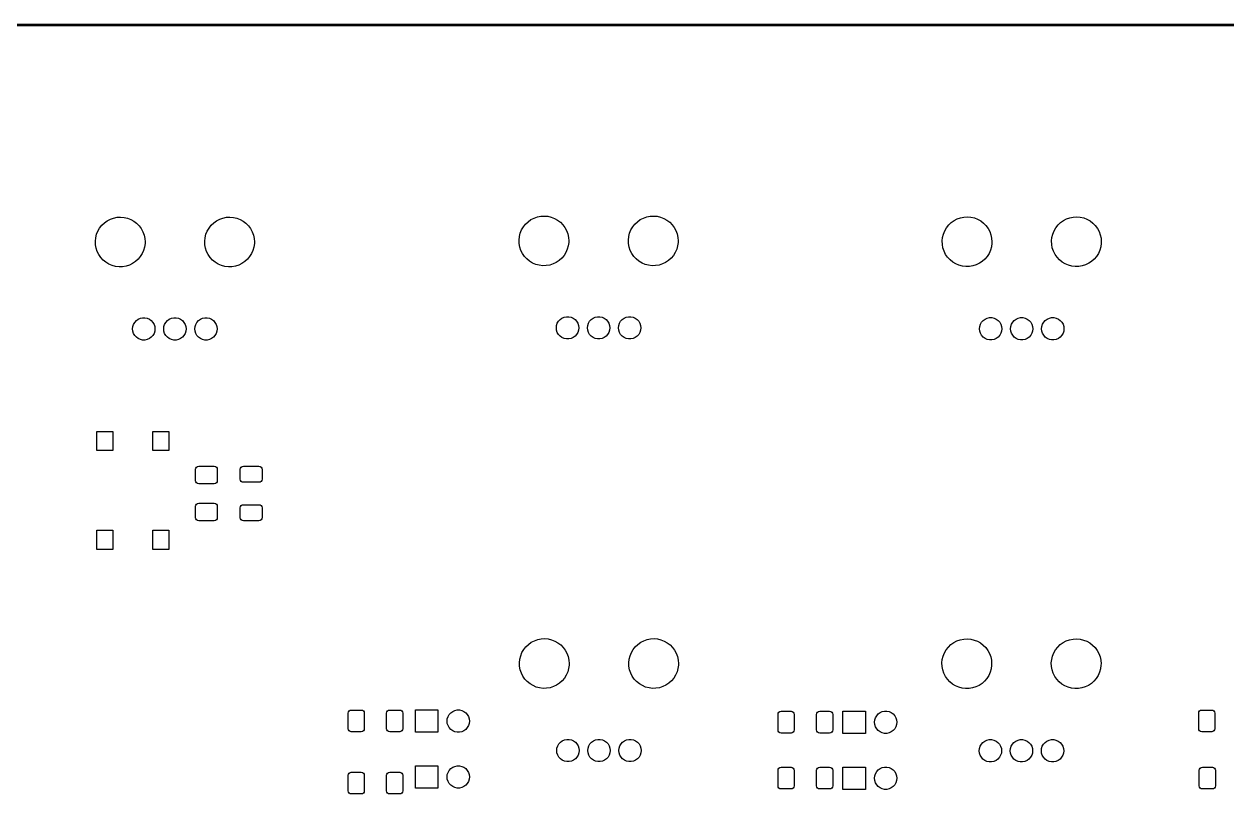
# Model space of a CAD drawing. Extents: x 119 to 479, y -311 to -51.
# Drawn here: x 202.7 to 299.5, y -112.9 to -50.9 of the extents above; entities that cross this region are included whole.
import ezdxf

# ---------------------------------------------------------------- set-up
doc = ezdxf.new("R2010")
doc.units = 0
doc.layers.add('BLACK', color=7, linetype='CONTINUOUS')

msp = doc.modelspace()

# ---------------------------------------------------------------- linework, layer by layer
at = {"layer": 'BLACK', "linetype": 'CONTINUOUS'}
for p, q in [((119, -50.925), (479, -50.925)), ((478.925, -51.075), (119.075, -51.075)), ((209.185, -66.919), (209.415, -66.7547)), ((209.415, -66.7547), (209.666, -66.6245)), ((209.666, -66.6245), (209.932, -66.5309)), ((209.932, -66.5309), (210.209, -66.4758)), ((210.209, -66.4758), (210.491, -66.4602)), ((210.491, -66.4602), (210.773, -66.4846)), ((210.773, -66.4846), (211.048, -66.5484)), ((211.048, -66.5484), (211.312, -66.6503)), ((211.312, -66.6503), (211.558, -66.7884)), ((211.558, -66.7884), (211.783, -66.9598)), ((217.985, -66.919), (218.215, -66.7547)), ((218.215, -66.7547), (218.466, -66.6245)), ((218.466, -66.6245), (218.732, -66.5309)), ((218.732, -66.5309), (219.009, -66.4758)), ((219.009, -66.4758), (219.291, -66.4602)), ((219.291, -66.4602), (219.573, -66.4846)), ((219.573, -66.4846), (219.848, -66.5484)), ((219.848, -66.5484), (220.112, -66.6503)), ((220.112, -66.6503), (220.358, -66.7884)), ((220.358, -66.7884), (220.583, -66.9598)), ((243.285, -66.829), (243.515, -66.6647)), ((243.515, -66.6647), (243.766, -66.5345)), ((243.766, -66.5345), (244.032, -66.4409)), ((244.032, -66.4409), (244.309, -66.3858)), ((244.309, -66.3858), (244.591, -66.3702)), ((244.591, -66.3702), (244.873, -66.3946)), ((244.873, -66.3946), (245.148, -66.4584)), ((245.148, -66.4584), (245.412, -66.5603)), ((245.412, -66.5603), (245.658, -66.6984)), ((245.658, -66.6984), (245.883, -66.8698)), ((252.085, -66.829), (252.315, -66.6647)), ((252.315, -66.6647), (252.566, -66.5345)), ((252.566, -66.5345), (252.832, -66.4409)), ((252.832, -66.4409), (253.109, -66.3858)), ((253.109, -66.3858), (253.391, -66.3702)), ((253.391, -66.3702), (253.673, -66.3946)), ((253.673, -66.3946), (253.948, -66.4584)), ((253.948, -66.4584), (254.212, -66.5603)), ((254.212, -66.5603), (254.458, -66.6984)), ((254.458, -66.6984), (254.683, -66.8698)), ((277.335, -66.899), (277.565, -66.7347)), ((277.565, -66.7347), (277.816, -66.6045)), ((277.816, -66.6045), (278.082, -66.5109)), ((278.082, -66.5109), (278.359, -66.4558)), ((278.359, -66.4558), (278.641, -66.4402)), ((278.641, -66.4402), (278.923, -66.4646)), ((278.923, -66.4646), (279.198, -66.5284)), ((279.198, -66.5284), (279.462, -66.6303)), ((279.462, -66.6303), (279.708, -66.7684)), ((279.708, -66.7684), (279.933, -66.9398)), ((286.135, -66.899), (286.365, -66.7347)), ((286.365, -66.7347), (286.616, -66.6045)), ((286.616, -66.6045), (286.882, -66.5109)), ((286.882, -66.5109), (287.159, -66.4558)), ((287.159, -66.4558), (287.441, -66.4402)), ((287.441, -66.4402), (287.723, -66.4646)), ((287.723, -66.4646), (287.998, -66.5284)), ((287.998, -66.5284), (288.262, -66.6303)), ((288.262, -66.6303), (288.508, -66.7684)), ((288.508, -66.7684), (288.733, -66.9398)), ((208.558, -67.842), (208.664, -67.5801)), ((208.664, -67.5801), (208.806, -67.3358)), ((208.806, -67.3358), (208.981, -67.114)), ((208.981, -67.114), (209.185, -66.919)), ((211.783, -66.9598), (211.981, -67.1611)), ((211.981, -67.1611), (212.149, -67.3883)), ((212.149, -67.3883), (212.283, -67.637)), ((212.283, -67.637), (212.381, -67.902)), ((217.358, -67.842), (217.464, -67.5801)), ((217.464, -67.5801), (217.606, -67.3358)), ((217.606, -67.3358), (217.781, -67.114)), ((217.781, -67.114), (217.985, -66.919)), ((220.583, -66.9598), (220.781, -67.1611)), ((220.781, -67.1611), (220.949, -67.3883)), ((220.949, -67.3883), (221.083, -67.637)), ((221.083, -67.637), (221.181, -67.902)), ((242.59, -68.0261), (242.658, -67.752)), ((242.658, -67.752), (242.764, -67.4901)), ((242.764, -67.4901), (242.906, -67.2458)), ((242.906, -67.2458), (243.081, -67.024)), ((243.081, -67.024), (243.285, -66.829)), ((245.883, -66.8698), (246.081, -67.0711)), ((246.081, -67.0711), (246.249, -67.2983)), ((246.249, -67.2983), (246.383, -67.547)), ((246.383, -67.547), (246.481, -67.812)), ((251.39, -68.0261), (251.458, -67.752)), ((251.458, -67.752), (251.564, -67.4901)), ((251.564, -67.4901), (251.706, -67.2458)), ((251.706, -67.2458), (251.881, -67.024)), ((251.881, -67.024), (252.085, -66.829)), ((254.683, -66.8698), (254.881, -67.0711)), ((254.881, -67.0711), (255.049, -67.2983)), ((255.049, -67.2983), (255.183, -67.547)), ((255.183, -67.547), (255.281, -67.812)), ((276.708, -67.822), (276.814, -67.5601)), ((276.814, -67.5601), (276.956, -67.3158)), ((276.956, -67.3158), (277.131, -67.094)), ((277.131, -67.094), (277.335, -66.899)), ((279.933, -66.9398), (280.131, -67.1411)), ((280.131, -67.1411), (280.299, -67.3683)), ((280.299, -67.3683), (280.433, -67.617)), ((280.433, -67.617), (280.531, -67.882)), ((285.508, -67.822), (285.614, -67.5601)), ((285.614, -67.5601), (285.756, -67.3158)), ((285.756, -67.3158), (285.931, -67.094)), ((285.931, -67.094), (286.135, -66.899)), ((288.733, -66.9398), (288.931, -67.1411)), ((288.931, -67.1411), (289.099, -67.3683)), ((289.099, -67.3683), (289.233, -67.617)), ((289.233, -67.617), (289.331, -67.882)), ((208.461, -68.3972), (208.49, -68.1161)), ((208.472, -68.6795), (208.461, -68.3972)), ((208.523, -68.9574), (208.472, -68.6795)), ((208.49, -68.1161), (208.558, -67.842)), ((212.381, -67.902), (212.44, -68.1782)), ((212.456, -68.5856), (212.418, -68.8656)), ((212.44, -68.1782), (212.46, -68.46)), ((212.46, -68.46), (212.456, -68.5856)), ((217.261, -68.3972), (217.29, -68.1161)), ((217.272, -68.6795), (217.261, -68.3972)), ((217.323, -68.9574), (217.272, -68.6795)), ((217.29, -68.1161), (217.358, -67.842)), ((221.181, -67.902), (221.24, -68.1782)), ((221.256, -68.5856), (221.218, -68.8656)), ((221.24, -68.1782), (221.26, -68.46)), ((221.26, -68.46), (221.256, -68.5856)), ((242.561, -68.3072), (242.59, -68.0261)), ((242.572, -68.5895), (242.561, -68.3072)), ((242.623, -68.8674), (242.572, -68.5895)), ((246.481, -67.812), (246.54, -68.0882)), ((246.556, -68.4956), (246.518, -68.7756)), ((246.54, -68.0882), (246.56, -68.37)), ((246.56, -68.37), (246.556, -68.4956)), ((251.361, -68.3072), (251.39, -68.0261)), ((251.372, -68.5895), (251.361, -68.3072)), ((251.423, -68.8674), (251.372, -68.5895)), ((255.281, -67.812), (255.34, -68.0882)), ((255.356, -68.4956), (255.318, -68.7756)), ((255.34, -68.0882), (255.36, -68.37)), ((255.36, -68.37), (255.356, -68.4956)), ((276.611, -68.3772), (276.64, -68.0961)), ((276.622, -68.6595), (276.611, -68.3772)), ((276.673, -68.9374), (276.622, -68.6595)), ((276.64, -68.0961), (276.708, -67.822)), ((280.531, -67.882), (280.59, -68.1582)), ((280.606, -68.5656), (280.568, -68.8456)), ((280.59, -68.1582), (280.61, -68.44)), ((280.61, -68.44), (280.606, -68.5656)), ((285.411, -68.3772), (285.44, -68.0961)), ((285.422, -68.6595), (285.411, -68.3772)), ((285.473, -68.9374), (285.422, -68.6595)), ((285.44, -68.0961), (285.508, -67.822)), ((289.331, -67.882), (289.39, -68.1582)), ((289.406, -68.5656), (289.368, -68.8456)), ((289.39, -68.1582), (289.41, -68.44)), ((289.41, -68.44), (289.406, -68.5656)), ((208.612, -69.2254), (208.523, -68.9574)), ((208.739, -69.4781), (208.612, -69.2254)), ((208.899, -69.7105), (208.739, -69.4781)), ((212.078, -69.6356), (211.896, -69.8518)), ((212.228, -69.3959), (212.078, -69.6356)), ((212.342, -69.1375), (212.228, -69.3959)), ((212.418, -68.8656), (212.342, -69.1375)), ((217.412, -69.2254), (217.323, -68.9574)), ((217.539, -69.4781), (217.412, -69.2254)), ((217.699, -69.7105), (217.539, -69.4781)), ((220.878, -69.6356), (220.696, -69.8518)), ((221.028, -69.3959), (220.878, -69.6356)), ((221.142, -69.1375), (221.028, -69.3959)), ((221.218, -68.8656), (221.142, -69.1375)), ((242.712, -69.1354), (242.623, -68.8674)), ((242.839, -69.3881), (242.712, -69.1354)), ((242.999, -69.6205), (242.839, -69.3881)), ((243.191, -69.8279), (242.999, -69.6205)), ((246.178, -69.5456), (245.996, -69.7618)), ((246.328, -69.3059), (246.178, -69.5456)), ((246.442, -69.0475), (246.328, -69.3059)), ((246.518, -68.7756), (246.442, -69.0475)), ((251.512, -69.1354), (251.423, -68.8674)), ((251.639, -69.3881), (251.512, -69.1354)), ((251.799, -69.6205), (251.639, -69.3881)), ((251.991, -69.8279), (251.799, -69.6205)), ((254.978, -69.5456), (254.796, -69.7618)), ((255.128, -69.3059), (254.978, -69.5456)), ((255.242, -69.0475), (255.128, -69.3059)), ((255.318, -68.7756), (255.242, -69.0475)), ((276.762, -69.2054), (276.673, -68.9374)), ((276.889, -69.4581), (276.762, -69.2054)), ((277.049, -69.6905), (276.889, -69.4581)), ((277.241, -69.8979), (277.049, -69.6905)), ((280.228, -69.6156), (280.046, -69.8318)), ((280.378, -69.3759), (280.228, -69.6156)), ((280.492, -69.1175), (280.378, -69.3759)), ((280.568, -68.8456), (280.492, -69.1175)), ((285.562, -69.2054), (285.473, -68.9374)), ((285.689, -69.4581), (285.562, -69.2054)), ((285.849, -69.6905), (285.689, -69.4581)), ((286.041, -69.8979), (285.849, -69.6905)), ((289.028, -69.6156), (288.846, -69.8318)), ((289.178, -69.3759), (289.028, -69.6156)), ((289.292, -69.1175), (289.178, -69.3759)), ((289.368, -68.8456), (289.292, -69.1175)), ((209.091, -69.9179), (208.899, -69.7105)), ((209.31, -70.0963), (209.091, -69.9179)), ((209.552, -70.242), (209.31, -70.0963)), ((209.812, -70.3522), (209.552, -70.242)), ((210.085, -70.4246), (209.812, -70.3522)), ((210.366, -70.4578), (210.085, -70.4246)), ((210.648, -70.4511), (210.366, -70.4578)), ((210.927, -70.4047), (210.648, -70.4511)), ((211.196, -70.3196), (210.927, -70.4047)), ((211.451, -70.1973), (211.196, -70.3196)), ((211.686, -70.0403), (211.451, -70.1973)), ((211.896, -69.8518), (211.686, -70.0403)), ((217.891, -69.9179), (217.699, -69.7105)), ((218.11, -70.0963), (217.891, -69.9179)), ((218.352, -70.242), (218.11, -70.0963)), ((218.612, -70.3522), (218.352, -70.242)), ((218.885, -70.4246), (218.612, -70.3522)), ((219.166, -70.4578), (218.885, -70.4246)), ((219.448, -70.4511), (219.166, -70.4578)), ((219.727, -70.4047), (219.448, -70.4511)), ((219.996, -70.3196), (219.727, -70.4047)), ((220.251, -70.1973), (219.996, -70.3196)), ((220.486, -70.0403), (220.251, -70.1973)), ((220.696, -69.8518), (220.486, -70.0403)), ((243.41, -70.0063), (243.191, -69.8279)), ((243.652, -70.152), (243.41, -70.0063)), ((243.912, -70.2622), (243.652, -70.152)), ((244.185, -70.3346), (243.912, -70.2622)), ((244.466, -70.3678), (244.185, -70.3346)), ((244.748, -70.3611), (244.466, -70.3678)), ((245.027, -70.3147), (244.748, -70.3611)), ((245.296, -70.2296), (245.027, -70.3147)), ((245.551, -70.1073), (245.296, -70.2296)), ((245.786, -69.9503), (245.551, -70.1073)), ((245.996, -69.7618), (245.786, -69.9503)), ((252.21, -70.0063), (251.991, -69.8279)), ((252.452, -70.152), (252.21, -70.0063)), ((252.712, -70.2622), (252.452, -70.152)), ((252.985, -70.3346), (252.712, -70.2622)), ((253.266, -70.3678), (252.985, -70.3346)), ((253.548, -70.3611), (253.266, -70.3678)), ((253.827, -70.3147), (253.548, -70.3611)), ((254.096, -70.2296), (253.827, -70.3147)), ((254.351, -70.1073), (254.096, -70.2296)), ((254.586, -69.9503), (254.351, -70.1073)), ((254.796, -69.7618), (254.586, -69.9503)), ((277.46, -70.0763), (277.241, -69.8979)), ((277.702, -70.222), (277.46, -70.0763)), ((277.962, -70.3322), (277.702, -70.222)), ((278.235, -70.4046), (277.962, -70.3322)), ((278.516, -70.4378), (278.235, -70.4046)), ((278.798, -70.4311), (278.516, -70.4378)), ((279.077, -70.3847), (278.798, -70.4311)), ((279.346, -70.2996), (279.077, -70.3847)), ((279.601, -70.1773), (279.346, -70.2996)), ((279.836, -70.0203), (279.601, -70.1773)), ((280.046, -69.8318), (279.836, -70.0203)), ((286.26, -70.0763), (286.041, -69.8979)), ((286.502, -70.222), (286.26, -70.0763)), ((286.762, -70.3322), (286.502, -70.222)), ((287.035, -70.4046), (286.762, -70.3322)), ((287.316, -70.4378), (287.035, -70.4046)), ((287.598, -70.4311), (287.316, -70.4378)), ((287.877, -70.3847), (287.598, -70.4311)), ((288.146, -70.2996), (287.877, -70.3847)), ((288.401, -70.1773), (288.146, -70.2996)), ((288.636, -70.0203), (288.401, -70.1773)), ((288.846, -69.8318), (288.636, -70.0203)), ((246.01, -74.5906), (246.182, -74.514)), ((246.182, -74.514), (246.366, -74.4749)), ((246.366, -74.4749), (246.554, -74.4749)), ((246.554, -74.4749), (246.738, -74.514)), ((246.738, -74.514), (246.91, -74.5906)), ((248.51, -74.5906), (248.682, -74.514)), ((248.682, -74.514), (248.866, -74.4749)), ((248.866, -74.4749), (249.054, -74.4749)), ((249.054, -74.4749), (249.238, -74.514)), ((249.238, -74.514), (249.41, -74.5906)), ((251.01, -74.5906), (251.182, -74.514)), ((251.182, -74.514), (251.366, -74.4749)), ((251.366, -74.4749), (251.554, -74.4749)), ((251.554, -74.4749), (251.738, -74.514)), ((251.738, -74.514), (251.91, -74.5906)), ((211.46, -75.46), (211.48, -75.2729)), ((211.48, -75.6471), (211.46, -75.46)), ((211.48, -75.2729), (211.538, -75.0939)), ((211.538, -75.0939), (211.632, -74.931)), ((211.632, -74.931), (211.758, -74.7912)), ((211.758, -74.7912), (211.91, -74.6806)), ((211.91, -74.6806), (212.082, -74.604)), ((212.082, -74.604), (212.266, -74.5649)), ((212.266, -74.5649), (212.454, -74.5649)), ((212.454, -74.5649), (212.638, -74.604)), ((212.638, -74.604), (212.81, -74.6806)), ((212.81, -74.6806), (212.962, -74.7912)), ((212.962, -74.7912), (213.088, -74.931)), ((213.088, -74.931), (213.182, -75.0939)), ((213.182, -75.0939), (213.24, -75.2729)), ((213.24, -75.2729), (213.26, -75.46)), ((213.26, -75.46), (213.24, -75.6471)), ((213.96, -75.46), (213.98, -75.2729)), ((213.98, -75.6471), (213.96, -75.46)), ((213.98, -75.2729), (214.038, -75.0939)), ((214.038, -75.0939), (214.132, -74.931)), ((214.132, -74.931), (214.258, -74.7912)), ((214.258, -74.7912), (214.41, -74.6806)), ((214.41, -74.6806), (214.582, -74.604)), ((214.582, -74.604), (214.766, -74.5649)), ((214.766, -74.5649), (214.954, -74.5649)), ((214.954, -74.5649), (215.138, -74.604)), ((215.138, -74.604), (215.31, -74.6806)), ((215.31, -74.6806), (215.462, -74.7912)), ((215.462, -74.7912), (215.588, -74.931)), ((215.588, -74.931), (215.682, -75.0939)), ((215.682, -75.0939), (215.74, -75.2729)), ((215.74, -75.2729), (215.76, -75.46)), ((215.76, -75.46), (215.74, -75.6471)), ((216.46, -75.46), (216.48, -75.2729)), ((216.48, -75.6471), (216.46, -75.46)), ((216.48, -75.2729), (216.538, -75.0939)), ((216.538, -75.0939), (216.632, -74.931)), ((216.632, -74.931), (216.758, -74.7912)), ((216.758, -74.7912), (216.91, -74.6806)), ((216.91, -74.6806), (217.082, -74.604)), ((217.082, -74.604), (217.266, -74.5649)), ((217.266, -74.5649), (217.454, -74.5649)), ((217.454, -74.5649), (217.638, -74.604)), ((217.638, -74.604), (217.81, -74.6806)), ((217.81, -74.6806), (217.962, -74.7912)), ((217.962, -74.7912), (218.088, -74.931)), ((218.088, -74.931), (218.182, -75.0939)), ((218.182, -75.0939), (218.24, -75.2729)), ((218.24, -75.2729), (218.26, -75.46)), ((218.26, -75.46), (218.24, -75.6471)), ((245.56, -75.37), (245.58, -75.1829)), ((245.58, -75.5571), (245.56, -75.37)), ((245.58, -75.1829), (245.638, -75.0039)), ((245.638, -75.0039), (245.732, -74.841)), ((245.732, -74.841), (245.858, -74.7012)), ((245.858, -74.7012), (246.01, -74.5906)), ((246.91, -74.5906), (247.062, -74.7012)), ((247.062, -74.7012), (247.188, -74.841)), ((247.188, -74.841), (247.282, -75.0039)), ((247.282, -75.0039), (247.34, -75.1829)), ((247.34, -75.1829), (247.36, -75.37)), ((247.36, -75.37), (247.34, -75.5571)), ((248.06, -75.37), (248.08, -75.1829)), ((248.08, -75.5571), (248.06, -75.37)), ((248.08, -75.1829), (248.138, -75.0039)), ((248.138, -75.0039), (248.232, -74.841)), ((248.232, -74.841), (248.358, -74.7012)), ((248.358, -74.7012), (248.51, -74.5906)), ((249.41, -74.5906), (249.562, -74.7012)), ((249.562, -74.7012), (249.688, -74.841)), ((249.688, -74.841), (249.782, -75.0039)), ((249.782, -75.0039), (249.84, -75.1829)), ((249.84, -75.1829), (249.86, -75.37)), ((249.86, -75.37), (249.84, -75.5571)), ((250.56, -75.37), (250.58, -75.1829)), ((250.58, -75.5571), (250.56, -75.37)), ((250.58, -75.1829), (250.638, -75.0039)), ((250.638, -75.0039), (250.732, -74.841)), ((250.732, -74.841), (250.858, -74.7012)), ((250.858, -74.7012), (251.01, -74.5906)), ((251.91, -74.5906), (252.062, -74.7012)), ((252.062, -74.7012), (252.188, -74.841)), ((252.188, -74.841), (252.282, -75.0039)), ((252.282, -75.0039), (252.34, -75.1829)), ((252.34, -75.1829), (252.36, -75.37)), ((252.36, -75.37), (252.34, -75.5571)), ((279.61, -75.44), (279.63, -75.2529)), ((279.63, -75.6271), (279.61, -75.44)), ((279.63, -75.2529), (279.688, -75.0739)), ((279.688, -75.0739), (279.782, -74.911)), ((279.782, -74.911), (279.908, -74.7712)), ((279.908, -74.7712), (280.06, -74.6606)), ((280.06, -74.6606), (280.232, -74.584)), ((280.232, -74.584), (280.416, -74.5449)), ((280.416, -74.5449), (280.604, -74.5449)), ((280.604, -74.5449), (280.788, -74.584)), ((280.788, -74.584), (280.96, -74.6606)), ((280.96, -74.6606), (281.112, -74.7712)), ((281.112, -74.7712), (281.238, -74.911)), ((281.238, -74.911), (281.332, -75.0739)), ((281.332, -75.0739), (281.39, -75.2529)), ((281.39, -75.2529), (281.41, -75.44)), ((281.41, -75.44), (281.39, -75.6271)), ((282.11, -75.44), (282.13, -75.2529)), ((282.13, -75.6271), (282.11, -75.44)), ((282.13, -75.2529), (282.188, -75.0739)), ((282.188, -75.0739), (282.282, -74.911)), ((282.282, -74.911), (282.408, -74.7712)), ((282.408, -74.7712), (282.56, -74.6606)), ((282.56, -74.6606), (282.732, -74.584)), ((282.732, -74.584), (282.916, -74.5449)), ((282.916, -74.5449), (283.104, -74.5449)), ((283.104, -74.5449), (283.288, -74.584)), ((283.288, -74.584), (283.46, -74.6606)), ((283.46, -74.6606), (283.612, -74.7712)), ((283.612, -74.7712), (283.738, -74.911)), ((283.738, -74.911), (283.832, -75.0739)), ((283.832, -75.0739), (283.89, -75.2529)), ((283.89, -75.2529), (283.91, -75.44)), ((283.91, -75.44), (283.89, -75.6271)), ((284.61, -75.44), (284.63, -75.2529)), ((284.63, -75.6271), (284.61, -75.44)), ((284.63, -75.2529), (284.688, -75.0739)), ((284.688, -75.0739), (284.782, -74.911)), ((284.782, -74.911), (284.908, -74.7712)), ((284.908, -74.7712), (285.06, -74.6606)), ((285.06, -74.6606), (285.232, -74.584)), ((285.232, -74.584), (285.416, -74.5449)), ((285.416, -74.5449), (285.604, -74.5449)), ((285.604, -74.5449), (285.788, -74.584)), ((285.788, -74.584), (285.96, -74.6606)), ((285.96, -74.6606), (286.112, -74.7712)), ((286.112, -74.7712), (286.238, -74.911)), ((286.238, -74.911), (286.332, -75.0739)), ((286.332, -75.0739), (286.39, -75.2529)), ((286.39, -75.2529), (286.41, -75.44)), ((286.41, -75.44), (286.39, -75.6271)), ((211.538, -75.8261), (211.48, -75.6471)), ((211.632, -75.989), (211.538, -75.8261)), ((211.758, -76.1288), (211.632, -75.989)), ((211.91, -76.2394), (211.758, -76.1288)), ((212.082, -76.316), (211.91, -76.2394)), ((212.266, -76.3551), (212.082, -76.316)), ((212.454, -76.3551), (212.266, -76.3551)), ((212.638, -76.316), (212.454, -76.3551)), ((212.81, -76.2394), (212.638, -76.316)), ((212.962, -76.1288), (212.81, -76.2394)), ((213.088, -75.989), (212.962, -76.1288)), ((213.182, -75.8261), (213.088, -75.989)), ((213.24, -75.6471), (213.182, -75.8261)), ((214.038, -75.8261), (213.98, -75.6471)), ((214.132, -75.989), (214.038, -75.8261)), ((214.258, -76.1288), (214.132, -75.989)), ((214.41, -76.2394), (214.258, -76.1288)), ((214.582, -76.316), (214.41, -76.2394)), ((214.766, -76.3551), (214.582, -76.316)), ((214.954, -76.3551), (214.766, -76.3551)), ((215.138, -76.316), (214.954, -76.3551)), ((215.31, -76.2394), (215.138, -76.316)), ((215.462, -76.1288), (215.31, -76.2394)), ((215.588, -75.989), (215.462, -76.1288)), ((215.682, -75.8261), (215.588, -75.989)), ((215.74, -75.6471), (215.682, -75.8261)), ((216.538, -75.8261), (216.48, -75.6471)), ((216.632, -75.989), (216.538, -75.8261)), ((216.758, -76.1288), (216.632, -75.989)), ((216.91, -76.2394), (216.758, -76.1288)), ((217.082, -76.316), (216.91, -76.2394)), ((217.266, -76.3551), (217.082, -76.316)), ((217.454, -76.3551), (217.266, -76.3551)), ((217.638, -76.316), (217.454, -76.3551)), ((217.81, -76.2394), (217.638, -76.316)), ((217.962, -76.1288), (217.81, -76.2394)), ((218.088, -75.989), (217.962, -76.1288)), ((218.182, -75.8261), (218.088, -75.989)), ((218.24, -75.6471), (218.182, -75.8261)), ((245.638, -75.7361), (245.58, -75.5571)), ((245.732, -75.899), (245.638, -75.7361)), ((245.858, -76.0388), (245.732, -75.899)), ((246.01, -76.1494), (245.858, -76.0388)), ((246.182, -76.226), (246.01, -76.1494)), ((246.366, -76.2651), (246.182, -76.226)), ((246.554, -76.2651), (246.366, -76.2651)), ((246.738, -76.226), (246.554, -76.2651)), ((246.91, -76.1494), (246.738, -76.226)), ((247.062, -76.0388), (246.91, -76.1494)), ((247.188, -75.899), (247.062, -76.0388)), ((247.282, -75.7361), (247.188, -75.899)), ((247.34, -75.5571), (247.282, -75.7361)), ((248.138, -75.7361), (248.08, -75.5571)), ((248.232, -75.899), (248.138, -75.7361)), ((248.358, -76.0388), (248.232, -75.899)), ((248.51, -76.1494), (248.358, -76.0388)), ((248.682, -76.226), (248.51, -76.1494)), ((248.866, -76.2651), (248.682, -76.226)), ((249.054, -76.2651), (248.866, -76.2651)), ((249.238, -76.226), (249.054, -76.2651)), ((249.41, -76.1494), (249.238, -76.226)), ((249.562, -76.0388), (249.41, -76.1494)), ((249.688, -75.899), (249.562, -76.0388)), ((249.782, -75.7361), (249.688, -75.899)), ((249.84, -75.5571), (249.782, -75.7361)), ((250.638, -75.7361), (250.58, -75.5571)), ((250.732, -75.899), (250.638, -75.7361)), ((250.858, -76.0388), (250.732, -75.899)), ((251.01, -76.1494), (250.858, -76.0388)), ((251.182, -76.226), (251.01, -76.1494)), ((251.366, -76.2651), (251.182, -76.226)), ((251.554, -76.2651), (251.366, -76.2651)), ((251.738, -76.226), (251.554, -76.2651)), ((251.91, -76.1494), (251.738, -76.226)), ((252.062, -76.0388), (251.91, -76.1494)), ((252.188, -75.899), (252.062, -76.0388)), ((252.282, -75.7361), (252.188, -75.899)), ((252.34, -75.5571), (252.282, -75.7361)), ((279.688, -75.8061), (279.63, -75.6271)), ((279.782, -75.969), (279.688, -75.8061)), ((279.908, -76.1088), (279.782, -75.969)), ((280.06, -76.2194), (279.908, -76.1088)), ((280.232, -76.296), (280.06, -76.2194)), ((280.416, -76.3351), (280.232, -76.296)), ((280.604, -76.3351), (280.416, -76.3351)), ((280.788, -76.296), (280.604, -76.3351)), ((280.96, -76.2194), (280.788, -76.296)), ((281.112, -76.1088), (280.96, -76.2194)), ((281.238, -75.969), (281.112, -76.1088)), ((281.332, -75.8061), (281.238, -75.969)), ((281.39, -75.6271), (281.332, -75.8061)), ((282.188, -75.8061), (282.13, -75.6271)), ((282.282, -75.969), (282.188, -75.8061)), ((282.408, -76.1088), (282.282, -75.969)), ((282.56, -76.2194), (282.408, -76.1088)), ((282.732, -76.296), (282.56, -76.2194)), ((282.916, -76.3351), (282.732, -76.296)), ((283.104, -76.3351), (282.916, -76.3351)), ((283.288, -76.296), (283.104, -76.3351)), ((283.46, -76.2194), (283.288, -76.296)), ((283.612, -76.1088), (283.46, -76.2194)), ((283.738, -75.969), (283.612, -76.1088)), ((283.832, -75.8061), (283.738, -75.969)), ((283.89, -75.6271), (283.832, -75.8061)), ((284.688, -75.8061), (284.63, -75.6271)), ((284.782, -75.969), (284.688, -75.8061)), ((284.908, -76.1088), (284.782, -75.969)), ((285.06, -76.2194), (284.908, -76.1088)), ((285.232, -76.296), (285.06, -76.2194)), ((285.416, -76.3351), (285.232, -76.296)), ((285.604, -76.3351), (285.416, -76.3351)), ((285.788, -76.296), (285.604, -76.3351)), ((285.96, -76.2194), (285.788, -76.296)), ((286.112, -76.1088), (285.96, -76.2194)), ((286.238, -75.969), (286.112, -76.1088)), ((286.332, -75.8061), (286.238, -75.969)), ((286.39, -75.6271), (286.332, -75.8061)), ((208.58, -85.25), (208.58, -83.7)), ((208.58, -83.7), (209.88, -83.7)), ((209.88, -83.7), (209.88, -85.25)), ((213.08, -85.25), (213.08, -83.7)), ((213.08, -83.7), (214.38, -83.7)), ((214.38, -83.7), (214.38, -85.25)), ((209.88, -85.25), (208.58, -85.25)), ((214.38, -85.25), (213.08, -85.25)), ((216.525, -86.75), (216.544, -86.6543)), ((216.525, -87.675), (216.525, -86.75)), ((216.544, -86.6543), (216.598, -86.5732)), ((216.598, -86.5732), (216.679, -86.519)), ((216.679, -86.519), (216.775, -86.5)), ((216.775, -86.5), (218.025, -86.5)), ((218.025, -86.5), (218.121, -86.519)), ((218.121, -86.519), (218.202, -86.5732)), ((218.202, -86.5732), (218.256, -86.6543)), ((218.256, -86.6543), (218.275, -86.75)), ((218.275, -86.75), (218.275, -87.675)), ((220.125, -86.75), (220.144, -86.6543)), ((220.125, -87.55), (220.125, -86.75)), ((220.144, -86.6543), (220.198, -86.5732)), ((220.198, -86.5732), (220.279, -86.519)), ((220.279, -86.519), (220.375, -86.5)), ((220.375, -86.5), (221.625, -86.5)), ((221.625, -86.5), (221.721, -86.519)), ((221.721, -86.519), (221.802, -86.5732)), ((221.802, -86.5732), (221.856, -86.6543)), ((221.856, -86.6543), (221.875, -86.75)), ((221.875, -86.75), (221.875, -87.55)), ((216.544, -87.7707), (216.525, -87.675)), ((216.598, -87.8518), (216.544, -87.7707)), ((216.679, -87.906), (216.598, -87.8518)), ((216.775, -87.925), (216.679, -87.906)), ((218.025, -87.925), (216.775, -87.925)), ((218.121, -87.906), (218.025, -87.925)), ((218.202, -87.8518), (218.121, -87.906)), ((218.256, -87.7707), (218.202, -87.8518)), ((218.275, -87.675), (218.256, -87.7707)), ((220.144, -87.6457), (220.125, -87.55)), ((220.198, -87.7268), (220.144, -87.6457)), ((220.279, -87.781), (220.198, -87.7268)), ((220.375, -87.8), (220.279, -87.781)), ((221.625, -87.8), (220.375, -87.8)), ((221.721, -87.781), (221.625, -87.8)), ((221.802, -87.7268), (221.721, -87.781)), ((221.856, -87.6457), (221.802, -87.7268)), ((221.875, -87.55), (221.856, -87.6457)), ((216.525, -89.725), (216.544, -89.6293)), ((216.525, -90.65), (216.525, -89.725)), ((216.544, -89.6293), (216.598, -89.5482)), ((216.598, -89.5482), (216.679, -89.494)), ((216.679, -89.494), (216.775, -89.475)), ((216.775, -89.475), (218.025, -89.475)), ((218.025, -89.475), (218.121, -89.494)), ((218.121, -89.494), (218.202, -89.5482)), ((218.202, -89.5482), (218.256, -89.6293)), ((218.256, -89.6293), (218.275, -89.725)), ((218.275, -89.725), (218.275, -90.65)), ((220.125, -89.85), (220.144, -89.7543)), ((220.125, -90.65), (220.125, -89.85)), ((220.144, -89.7543), (220.198, -89.6732)), ((220.198, -89.6732), (220.279, -89.619)), ((220.279, -89.619), (220.375, -89.6)), ((220.375, -89.6), (221.625, -89.6)), ((221.625, -89.6), (221.721, -89.619)), ((221.721, -89.619), (221.802, -89.6732)), ((221.802, -89.6732), (221.856, -89.7543)), ((221.856, -89.7543), (221.875, -89.85)), ((221.875, -89.85), (221.875, -90.65)), ((216.544, -90.7457), (216.525, -90.65)), ((216.598, -90.8268), (216.544, -90.7457)), ((216.679, -90.881), (216.598, -90.8268)), ((216.775, -90.9), (216.679, -90.881)), ((218.025, -90.9), (216.775, -90.9)), ((218.121, -90.881), (218.025, -90.9)), ((218.202, -90.8268), (218.121, -90.881)), ((218.256, -90.7457), (218.202, -90.8268)), ((218.275, -90.65), (218.256, -90.7457)), ((220.144, -90.7457), (220.125, -90.65)), ((220.198, -90.8268), (220.144, -90.7457)), ((220.279, -90.881), (220.198, -90.8268)), ((220.375, -90.9), (220.279, -90.881)), ((221.625, -90.9), (220.375, -90.9)), ((221.721, -90.881), (221.625, -90.9)), ((221.802, -90.8268), (221.721, -90.881)), ((221.856, -90.7457), (221.802, -90.8268)), ((221.875, -90.65), (221.856, -90.7457)), ((208.58, -93.2), (208.58, -91.65)), ((208.58, -91.65), (209.88, -91.65)), ((209.88, -91.65), (209.88, -93.2)), ((213.08, -93.2), (213.08, -91.65)), ((213.08, -91.65), (214.38, -91.65)), ((214.38, -91.65), (214.38, -93.2)), ((209.88, -93.2), (208.58, -93.2)), ((214.38, -93.2), (213.08, -93.2)), ((243.545, -100.675), (243.796, -100.544)), ((243.796, -100.544), (244.062, -100.451)), ((244.062, -100.451), (244.339, -100.396)), ((244.339, -100.396), (244.621, -100.38)), ((244.621, -100.38), (244.903, -100.405)), ((244.903, -100.405), (245.178, -100.468)), ((245.178, -100.468), (245.442, -100.57)), ((245.442, -100.57), (245.688, -100.708)), ((252.345, -100.675), (252.596, -100.544)), ((252.596, -100.544), (252.862, -100.451)), ((252.862, -100.451), (253.139, -100.396)), ((253.139, -100.396), (253.421, -100.38)), ((253.421, -100.38), (253.703, -100.405)), ((253.703, -100.405), (253.978, -100.468)), ((253.978, -100.468), (254.242, -100.57)), ((254.242, -100.57), (254.488, -100.708)), ((277.545, -100.695), (277.796, -100.564)), ((277.796, -100.564), (278.062, -100.471)), ((278.062, -100.471), (278.339, -100.416)), ((278.339, -100.416), (278.621, -100.4)), ((278.621, -100.4), (278.903, -100.425)), ((278.903, -100.425), (279.178, -100.488)), ((279.178, -100.488), (279.442, -100.59)), ((279.442, -100.59), (279.688, -100.728)), ((286.345, -100.695), (286.596, -100.564)), ((286.596, -100.564), (286.862, -100.471)), ((286.862, -100.471), (287.139, -100.416)), ((287.139, -100.416), (287.421, -100.4)), ((287.421, -100.4), (287.703, -100.425)), ((287.703, -100.425), (287.978, -100.488)), ((287.978, -100.488), (288.242, -100.59)), ((288.242, -100.59), (288.488, -100.728)), ((242.688, -101.762), (242.794, -101.5)), ((242.794, -101.5), (242.936, -101.256)), ((242.936, -101.256), (243.111, -101.034)), ((243.111, -101.034), (243.315, -100.839)), ((243.315, -100.839), (243.545, -100.675)), ((245.688, -100.708), (245.913, -100.88)), ((245.913, -100.88), (246.111, -101.081)), ((246.111, -101.081), (246.279, -101.308)), ((246.279, -101.308), (246.413, -101.557)), ((246.413, -101.557), (246.511, -101.822)), ((251.488, -101.762), (251.594, -101.5)), ((251.594, -101.5), (251.736, -101.256)), ((251.736, -101.256), (251.911, -101.034)), ((251.911, -101.034), (252.115, -100.839)), ((252.115, -100.839), (252.345, -100.675)), ((254.488, -100.708), (254.713, -100.88)), ((254.713, -100.88), (254.911, -101.081)), ((254.911, -101.081), (255.079, -101.308)), ((255.079, -101.308), (255.213, -101.557)), ((255.213, -101.557), (255.311, -101.822)), ((276.688, -101.782), (276.794, -101.52)), ((276.794, -101.52), (276.936, -101.276)), ((276.936, -101.276), (277.111, -101.054)), ((277.111, -101.054), (277.315, -100.859)), ((277.315, -100.859), (277.545, -100.695)), ((279.688, -100.728), (279.913, -100.9)), ((279.913, -100.9), (280.111, -101.101)), ((280.111, -101.101), (280.279, -101.328)), ((280.279, -101.328), (280.413, -101.577)), ((280.413, -101.577), (280.511, -101.842)), ((285.488, -101.782), (285.594, -101.52)), ((285.594, -101.52), (285.736, -101.276)), ((285.736, -101.276), (285.911, -101.054)), ((285.911, -101.054), (286.115, -100.859)), ((286.115, -100.859), (286.345, -100.695)), ((288.488, -100.728), (288.713, -100.9)), ((288.713, -100.9), (288.911, -101.101)), ((288.911, -101.101), (289.079, -101.328)), ((289.079, -101.328), (289.213, -101.577)), ((289.213, -101.577), (289.311, -101.842)), ((242.591, -102.317), (242.62, -102.036)), ((242.602, -102.599), (242.591, -102.317)), ((242.653, -102.877), (242.602, -102.599)), ((242.62, -102.036), (242.688, -101.762)), ((246.511, -101.822), (246.57, -102.098)), ((246.586, -102.506), (246.548, -102.786)), ((246.57, -102.098), (246.59, -102.38)), ((246.59, -102.38), (246.586, -102.506)), ((251.391, -102.317), (251.42, -102.036)), ((251.402, -102.599), (251.391, -102.317)), ((251.453, -102.877), (251.402, -102.599)), ((251.42, -102.036), (251.488, -101.762)), ((255.311, -101.822), (255.37, -102.098)), ((255.386, -102.506), (255.348, -102.786)), ((255.37, -102.098), (255.39, -102.38)), ((255.39, -102.38), (255.386, -102.506)), ((276.591, -102.337), (276.62, -102.056)), ((276.602, -102.619), (276.591, -102.337)), ((276.62, -102.056), (276.688, -101.782)), ((280.511, -101.842), (280.57, -102.118)), ((280.586, -102.526), (280.548, -102.806)), ((280.57, -102.118), (280.59, -102.4)), ((280.59, -102.4), (280.586, -102.526)), ((285.391, -102.337), (285.42, -102.056)), ((285.402, -102.619), (285.391, -102.337)), ((285.42, -102.056), (285.488, -101.782)), ((289.311, -101.842), (289.37, -102.118)), ((289.386, -102.526), (289.348, -102.806)), ((289.37, -102.118), (289.39, -102.4)), ((289.39, -102.4), (289.386, -102.526)), ((242.742, -103.145), (242.653, -102.877)), ((242.869, -103.398), (242.742, -103.145)), ((243.029, -103.63), (242.869, -103.398)), ((246.208, -103.556), (246.026, -103.772)), ((246.358, -103.316), (246.208, -103.556)), ((246.472, -103.057), (246.358, -103.316)), ((246.548, -102.786), (246.472, -103.057)), ((251.542, -103.145), (251.453, -102.877)), ((251.669, -103.398), (251.542, -103.145)), ((251.829, -103.63), (251.669, -103.398)), ((255.008, -103.556), (254.826, -103.772)), ((255.158, -103.316), (255.008, -103.556)), ((255.272, -103.057), (255.158, -103.316)), ((255.348, -102.786), (255.272, -103.057)), ((276.653, -102.897), (276.602, -102.619)), ((276.742, -103.165), (276.653, -102.897)), ((276.869, -103.418), (276.742, -103.165)), ((277.029, -103.65), (276.869, -103.418)), ((280.208, -103.576), (280.026, -103.792)), ((280.358, -103.336), (280.208, -103.576)), ((280.472, -103.077), (280.358, -103.336)), ((280.548, -102.806), (280.472, -103.077)), ((285.453, -102.897), (285.402, -102.619)), ((285.542, -103.165), (285.453, -102.897)), ((285.669, -103.418), (285.542, -103.165)), ((285.829, -103.65), (285.669, -103.418)), ((289.008, -103.576), (288.826, -103.792)), ((289.158, -103.336), (289.008, -103.576)), ((289.272, -103.077), (289.158, -103.336)), ((289.348, -102.806), (289.272, -103.077)), ((243.221, -103.838), (243.029, -103.63)), ((243.44, -104.016), (243.221, -103.838)), ((243.682, -104.162), (243.44, -104.016)), ((243.942, -104.272), (243.682, -104.162)), ((244.215, -104.345), (243.942, -104.272)), ((244.496, -104.378), (244.215, -104.345)), ((244.778, -104.371), (244.496, -104.378)), ((245.057, -104.325), (244.778, -104.371)), ((245.326, -104.24), (245.057, -104.325)), ((245.581, -104.117), (245.326, -104.24)), ((245.816, -103.96), (245.581, -104.117)), ((246.026, -103.772), (245.816, -103.96)), ((252.021, -103.838), (251.829, -103.63)), ((252.24, -104.016), (252.021, -103.838)), ((252.482, -104.162), (252.24, -104.016)), ((252.742, -104.272), (252.482, -104.162)), ((253.015, -104.345), (252.742, -104.272)), ((253.296, -104.378), (253.015, -104.345)), ((253.578, -104.371), (253.296, -104.378)), ((253.857, -104.325), (253.578, -104.371)), ((254.126, -104.24), (253.857, -104.325)), ((254.381, -104.117), (254.126, -104.24)), ((254.616, -103.96), (254.381, -104.117)), ((254.826, -103.772), (254.616, -103.96)), ((277.221, -103.858), (277.029, -103.65)), ((277.44, -104.036), (277.221, -103.858)), ((277.682, -104.182), (277.44, -104.036)), ((277.942, -104.292), (277.682, -104.182)), ((278.215, -104.365), (277.942, -104.292)), ((278.496, -104.398), (278.215, -104.365)), ((278.778, -104.391), (278.496, -104.398)), ((279.057, -104.345), (278.778, -104.391)), ((279.326, -104.26), (279.057, -104.345)), ((279.581, -104.137), (279.326, -104.26)), ((279.816, -103.98), (279.581, -104.137)), ((280.026, -103.792), (279.816, -103.98)), ((286.021, -103.858), (285.829, -103.65)), ((286.24, -104.036), (286.021, -103.858)), ((286.482, -104.182), (286.24, -104.036)), ((286.742, -104.292), (286.482, -104.182)), ((287.015, -104.365), (286.742, -104.292)), ((287.296, -104.398), (287.015, -104.365)), ((287.578, -104.391), (287.296, -104.398)), ((287.857, -104.345), (287.578, -104.391)), ((288.126, -104.26), (287.857, -104.345)), ((288.381, -104.137), (288.126, -104.26)), ((288.616, -103.98), (288.381, -104.137)), ((288.826, -103.792), (288.616, -103.98)), ((228.8, -106.375), (228.819, -106.279)), ((228.8, -107.625), (228.8, -106.375)), ((228.819, -106.279), (228.873, -106.198)), ((228.873, -106.198), (228.954, -106.144)), ((228.954, -106.144), (229.05, -106.125)), ((229.05, -106.125), (229.85, -106.125)), ((229.85, -106.125), (229.946, -106.144)), ((229.946, -106.144), (230.027, -106.198)), ((230.027, -106.198), (230.081, -106.279)), ((230.081, -106.279), (230.1, -106.375)), ((230.1, -106.375), (230.1, -107.625)), ((231.9, -106.375), (231.919, -106.279)), ((231.9, -107.625), (231.9, -106.375)), ((231.919, -106.279), (231.973, -106.198)), ((231.973, -106.198), (232.054, -106.144)), ((232.054, -106.144), (232.15, -106.125)), ((232.15, -106.125), (232.95, -106.125)), ((232.95, -106.125), (233.046, -106.144)), ((233.046, -106.144), (233.127, -106.198)), ((233.127, -106.198), (233.181, -106.279)), ((233.181, -106.279), (233.2, -106.375)), ((233.2, -106.375), (233.2, -107.625)), ((234.225, -107.91), (234.225, -106.11)), ((234.225, -106.11), (236.025, -106.11)), ((236.025, -106.11), (236.025, -107.91)), ((236.843, -106.644), (236.937, -106.481)), ((236.937, -106.481), (237.063, -106.341)), ((237.063, -106.341), (237.215, -106.231)), ((237.215, -106.231), (237.387, -106.154)), ((237.387, -106.154), (237.571, -106.115)), ((237.571, -106.115), (237.759, -106.115)), ((237.759, -106.115), (237.943, -106.154)), ((237.943, -106.154), (238.115, -106.231)), ((238.115, -106.231), (238.267, -106.341)), ((238.267, -106.341), (238.393, -106.481)), ((238.393, -106.481), (238.487, -106.644)), ((263.4, -106.475), (263.419, -106.379)), ((263.4, -107.725), (263.4, -106.475)), ((263.419, -106.379), (263.473, -106.298)), ((263.473, -106.298), (263.554, -106.244)), ((263.554, -106.244), (263.65, -106.225)), ((263.65, -106.225), (264.45, -106.225)), ((264.45, -106.225), (264.546, -106.244)), ((264.546, -106.244), (264.627, -106.298)), ((264.627, -106.298), (264.681, -106.379)), ((264.681, -106.379), (264.7, -106.475)), ((264.7, -106.475), (264.7, -107.725)), ((266.5, -106.475), (266.519, -106.379)), ((266.5, -107.725), (266.5, -106.475)), ((266.519, -106.379), (266.573, -106.298)), ((266.573, -106.298), (266.654, -106.244)), ((266.654, -106.244), (266.75, -106.225)), ((266.75, -106.225), (267.55, -106.225)), ((267.55, -106.225), (267.646, -106.244)), ((267.646, -106.244), (267.727, -106.298)), ((267.727, -106.298), (267.781, -106.379)), ((267.781, -106.379), (267.8, -106.475)), ((267.8, -106.475), (267.8, -107.725)), ((268.625, -108.01), (268.625, -106.21)), ((268.625, -106.21), (270.425, -106.21)), ((270.425, -106.21), (270.425, -108.01)), ((271.337, -106.581), (271.463, -106.441)), ((271.463, -106.441), (271.615, -106.331)), ((271.615, -106.331), (271.787, -106.254)), ((271.787, -106.254), (271.971, -106.215)), ((271.971, -106.215), (272.159, -106.215)), ((272.159, -106.215), (272.343, -106.254)), ((272.343, -106.254), (272.515, -106.331)), ((272.515, -106.331), (272.667, -106.441)), ((272.667, -106.441), (272.793, -106.581)), ((297.25, -106.375), (297.269, -106.279)), ((297.25, -107.625), (297.25, -106.375)), ((297.269, -106.279), (297.323, -106.198)), ((297.323, -106.198), (297.404, -106.144)), ((297.404, -106.144), (297.5, -106.125)), ((297.5, -106.125), (298.3, -106.125)), ((298.3, -106.125), (298.396, -106.144)), ((298.396, -106.144), (298.477, -106.198)), ((298.477, -106.198), (298.531, -106.279)), ((298.531, -106.279), (298.55, -106.375)), ((298.55, -106.375), (298.55, -107.625)), ((236.765, -107.01), (236.785, -106.823)), ((236.785, -107.197), (236.765, -107.01)), ((236.785, -106.823), (236.843, -106.644)), ((236.843, -107.376), (236.785, -107.197)), ((236.937, -107.539), (236.843, -107.376)), ((238.487, -107.376), (238.393, -107.539)), ((238.487, -106.644), (238.545, -106.823)), ((238.545, -107.197), (238.487, -107.376)), ((238.545, -106.823), (238.565, -107.01)), ((238.565, -107.01), (238.545, -107.197)), ((271.165, -107.11), (271.185, -106.923)), ((271.185, -107.297), (271.165, -107.11)), ((271.185, -106.923), (271.243, -106.744)), ((271.243, -107.476), (271.185, -107.297)), ((271.243, -106.744), (271.337, -106.581)), ((272.793, -106.581), (272.887, -106.744)), ((272.887, -106.744), (272.945, -106.923)), ((272.945, -107.297), (272.887, -107.476)), ((272.945, -106.923), (272.965, -107.11)), ((272.965, -107.11), (272.945, -107.297)), ((228.819, -107.721), (228.8, -107.625)), ((228.873, -107.802), (228.819, -107.721)), ((228.954, -107.856), (228.873, -107.802)), ((229.05, -107.875), (228.954, -107.856)), ((229.85, -107.875), (229.05, -107.875)), ((229.946, -107.856), (229.85, -107.875)), ((230.027, -107.802), (229.946, -107.856)), ((230.081, -107.721), (230.027, -107.802)), ((230.1, -107.625), (230.081, -107.721)), ((231.919, -107.721), (231.9, -107.625)), ((231.973, -107.802), (231.919, -107.721)), ((232.054, -107.856), (231.973, -107.802)), ((232.15, -107.875), (232.054, -107.856)), ((232.95, -107.875), (232.15, -107.875)), ((233.046, -107.856), (232.95, -107.875)), ((233.127, -107.802), (233.046, -107.856)), ((233.181, -107.721), (233.127, -107.802)), ((233.2, -107.625), (233.181, -107.721)), ((236.025, -107.91), (234.225, -107.91)), ((237.063, -107.679), (236.937, -107.539)), ((237.215, -107.789), (237.063, -107.679)), ((237.387, -107.866), (237.215, -107.789)), ((237.571, -107.905), (237.387, -107.866)), ((237.759, -107.905), (237.571, -107.905)), ((237.943, -107.866), (237.759, -107.905)), ((238.115, -107.789), (237.943, -107.866)), ((238.267, -107.679), (238.115, -107.789)), ((238.393, -107.539), (238.267, -107.679)), ((263.419, -107.821), (263.4, -107.725)), ((263.473, -107.902), (263.419, -107.821)), ((263.554, -107.956), (263.473, -107.902)), ((263.65, -107.975), (263.554, -107.956)), ((264.45, -107.975), (263.65, -107.975)), ((264.546, -107.956), (264.45, -107.975)), ((264.627, -107.902), (264.546, -107.956)), ((264.681, -107.821), (264.627, -107.902)), ((264.7, -107.725), (264.681, -107.821)), ((266.519, -107.821), (266.5, -107.725)), ((266.573, -107.902), (266.519, -107.821)), ((266.654, -107.956), (266.573, -107.902)), ((266.75, -107.975), (266.654, -107.956)), ((267.55, -107.975), (266.75, -107.975)), ((267.646, -107.956), (267.55, -107.975)), ((267.727, -107.902), (267.646, -107.956)), ((267.781, -107.821), (267.727, -107.902)), ((267.8, -107.725), (267.781, -107.821)), ((270.425, -108.01), (268.625, -108.01)), ((271.337, -107.639), (271.243, -107.476)), ((271.463, -107.779), (271.337, -107.639)), ((271.615, -107.889), (271.463, -107.779)), ((271.787, -107.966), (271.615, -107.889)), ((271.971, -108.005), (271.787, -107.966)), ((272.159, -108.005), (271.971, -108.005)), ((272.343, -107.966), (272.159, -108.005)), ((272.515, -107.889), (272.343, -107.966)), ((272.667, -107.779), (272.515, -107.889)), ((272.793, -107.639), (272.667, -107.779)), ((272.887, -107.476), (272.793, -107.639)), ((297.269, -107.721), (297.25, -107.625)), ((297.323, -107.802), (297.269, -107.721)), ((297.404, -107.856), (297.323, -107.802)), ((297.5, -107.875), (297.404, -107.856)), ((298.3, -107.875), (297.5, -107.875)), ((298.396, -107.856), (298.3, -107.875)), ((298.477, -107.802), (298.396, -107.856)), ((298.531, -107.721), (298.477, -107.802)), ((298.55, -107.625), (298.531, -107.721)), ((245.59, -109.38), (245.61, -109.193)), ((245.61, -109.567), (245.59, -109.38)), ((245.61, -109.193), (245.668, -109.014)), ((245.668, -109.014), (245.762, -108.851)), ((245.762, -108.851), (245.888, -108.711)), ((245.888, -108.711), (246.04, -108.601)), ((246.04, -108.601), (246.212, -108.524)), ((246.212, -108.524), (246.396, -108.485)), ((246.396, -108.485), (246.584, -108.485)), ((246.584, -108.485), (246.768, -108.524)), ((246.768, -108.524), (246.94, -108.601)), ((246.94, -108.601), (247.092, -108.711)), ((247.092, -108.711), (247.218, -108.851)), ((247.218, -108.851), (247.312, -109.014)), ((247.312, -109.014), (247.37, -109.193)), ((247.37, -109.193), (247.39, -109.38)), ((247.39, -109.38), (247.37, -109.567)), ((248.09, -109.38), (248.11, -109.193)), ((248.11, -109.567), (248.09, -109.38)), ((248.11, -109.193), (248.168, -109.014)), ((248.168, -109.014), (248.262, -108.851)), ((248.262, -108.851), (248.388, -108.711)), ((248.388, -108.711), (248.54, -108.601)), ((248.54, -108.601), (248.712, -108.524)), ((248.712, -108.524), (248.896, -108.485)), ((248.896, -108.485), (249.084, -108.485)), ((249.084, -108.485), (249.268, -108.524)), ((249.268, -108.524), (249.44, -108.601)), ((249.44, -108.601), (249.592, -108.711)), ((249.592, -108.711), (249.718, -108.851)), ((249.718, -108.851), (249.812, -109.014)), ((249.812, -109.014), (249.87, -109.193)), ((249.87, -109.193), (249.89, -109.38)), ((249.89, -109.38), (249.87, -109.567)), ((250.59, -109.38), (250.61, -109.193)), ((250.61, -109.567), (250.59, -109.38)), ((250.61, -109.193), (250.668, -109.014)), ((250.668, -109.014), (250.762, -108.851)), ((250.762, -108.851), (250.888, -108.711)), ((250.888, -108.711), (251.04, -108.601)), ((251.04, -108.601), (251.212, -108.524)), ((251.212, -108.524), (251.396, -108.485)), ((251.396, -108.485), (251.584, -108.485)), ((251.584, -108.485), (251.768, -108.524)), ((251.768, -108.524), (251.94, -108.601)), ((251.94, -108.601), (252.092, -108.711)), ((252.092, -108.711), (252.218, -108.851)), ((252.218, -108.851), (252.312, -109.014)), ((252.312, -109.014), (252.37, -109.193)), ((252.37, -109.193), (252.39, -109.38)), ((252.39, -109.38), (252.37, -109.567)), ((279.59, -109.4), (279.61, -109.213)), ((279.61, -109.213), (279.668, -109.034)), ((279.668, -109.034), (279.762, -108.871)), ((279.762, -108.871), (279.888, -108.731)), ((279.888, -108.731), (280.04, -108.621)), ((280.04, -108.621), (280.212, -108.544)), ((280.212, -108.544), (280.396, -108.505)), ((280.396, -108.505), (280.584, -108.505)), ((280.584, -108.505), (280.768, -108.544)), ((280.768, -108.544), (280.94, -108.621)), ((280.94, -108.621), (281.092, -108.731)), ((281.092, -108.731), (281.218, -108.871)), ((281.218, -108.871), (281.312, -109.034)), ((281.312, -109.034), (281.37, -109.213)), ((281.37, -109.213), (281.39, -109.4)), ((282.09, -109.4), (282.11, -109.213)), ((282.11, -109.213), (282.168, -109.034)), ((282.168, -109.034), (282.262, -108.871)), ((282.262, -108.871), (282.388, -108.731)), ((282.388, -108.731), (282.54, -108.621)), ((282.54, -108.621), (282.712, -108.544)), ((282.712, -108.544), (282.896, -108.505)), ((282.896, -108.505), (283.084, -108.505)), ((283.084, -108.505), (283.268, -108.544)), ((283.268, -108.544), (283.44, -108.621)), ((283.44, -108.621), (283.592, -108.731)), ((283.592, -108.731), (283.718, -108.871)), ((283.718, -108.871), (283.812, -109.034)), ((283.812, -109.034), (283.87, -109.213)), ((283.87, -109.213), (283.89, -109.4)), ((284.59, -109.4), (284.61, -109.213)), ((284.61, -109.213), (284.668, -109.034)), ((284.668, -109.034), (284.762, -108.871)), ((284.762, -108.871), (284.888, -108.731)), ((284.888, -108.731), (285.04, -108.621)), ((285.04, -108.621), (285.212, -108.544)), ((285.212, -108.544), (285.396, -108.505)), ((285.396, -108.505), (285.584, -108.505)), ((285.584, -108.505), (285.768, -108.544)), ((285.768, -108.544), (285.94, -108.621)), ((285.94, -108.621), (286.092, -108.731)), ((286.092, -108.731), (286.218, -108.871)), ((286.218, -108.871), (286.312, -109.034)), ((286.312, -109.034), (286.37, -109.213)), ((286.37, -109.213), (286.39, -109.4)), ((245.668, -109.746), (245.61, -109.567)), ((245.762, -109.909), (245.668, -109.746)), ((245.888, -110.049), (245.762, -109.909)), ((246.04, -110.159), (245.888, -110.049)), ((246.212, -110.236), (246.04, -110.159)), ((246.396, -110.275), (246.212, -110.236)), ((246.584, -110.275), (246.396, -110.275)), ((246.768, -110.236), (246.584, -110.275)), ((246.94, -110.159), (246.768, -110.236)), ((247.092, -110.049), (246.94, -110.159)), ((247.218, -109.909), (247.092, -110.049)), ((247.312, -109.746), (247.218, -109.909)), ((247.37, -109.567), (247.312, -109.746)), ((248.168, -109.746), (248.11, -109.567)), ((248.262, -109.909), (248.168, -109.746)), ((248.388, -110.049), (248.262, -109.909)), ((248.54, -110.159), (248.388, -110.049)), ((248.712, -110.236), (248.54, -110.159)), ((248.896, -110.275), (248.712, -110.236)), ((249.084, -110.275), (248.896, -110.275)), ((249.268, -110.236), (249.084, -110.275)), ((249.44, -110.159), (249.268, -110.236)), ((249.592, -110.049), (249.44, -110.159)), ((249.718, -109.909), (249.592, -110.049)), ((249.812, -109.746), (249.718, -109.909)), ((249.87, -109.567), (249.812, -109.746)), ((250.668, -109.746), (250.61, -109.567)), ((250.762, -109.909), (250.668, -109.746)), ((250.888, -110.049), (250.762, -109.909)), ((251.04, -110.159), (250.888, -110.049)), ((251.212, -110.236), (251.04, -110.159)), ((251.396, -110.275), (251.212, -110.236)), ((251.584, -110.275), (251.396, -110.275)), ((251.768, -110.236), (251.584, -110.275)), ((251.94, -110.159), (251.768, -110.236)), ((252.092, -110.049), (251.94, -110.159)), ((252.218, -109.909), (252.092, -110.049)), ((252.312, -109.746), (252.218, -109.909)), ((252.37, -109.567), (252.312, -109.746)), ((279.61, -109.587), (279.59, -109.4)), ((279.668, -109.766), (279.61, -109.587)), ((279.762, -109.929), (279.668, -109.766)), ((279.888, -110.069), (279.762, -109.929)), ((280.04, -110.179), (279.888, -110.069)), ((280.212, -110.256), (280.04, -110.179)), ((280.396, -110.295), (280.212, -110.256)), ((280.584, -110.295), (280.396, -110.295)), ((280.768, -110.256), (280.584, -110.295)), ((280.94, -110.179), (280.768, -110.256)), ((281.092, -110.069), (280.94, -110.179)), ((281.218, -109.929), (281.092, -110.069)), ((281.312, -109.766), (281.218, -109.929)), ((281.37, -109.587), (281.312, -109.766)), ((281.39, -109.4), (281.37, -109.587)), ((282.11, -109.587), (282.09, -109.4)), ((282.168, -109.766), (282.11, -109.587)), ((282.262, -109.929), (282.168, -109.766)), ((282.388, -110.069), (282.262, -109.929)), ((282.54, -110.179), (282.388, -110.069)), ((282.712, -110.256), (282.54, -110.179)), ((282.896, -110.295), (282.712, -110.256)), ((283.084, -110.295), (282.896, -110.295)), ((283.268, -110.256), (283.084, -110.295)), ((283.44, -110.179), (283.268, -110.256)), ((283.592, -110.069), (283.44, -110.179)), ((283.718, -109.929), (283.592, -110.069)), ((283.812, -109.766), (283.718, -109.929)), ((283.87, -109.587), (283.812, -109.766)), ((283.89, -109.4), (283.87, -109.587)), ((284.61, -109.587), (284.59, -109.4)), ((284.668, -109.766), (284.61, -109.587)), ((284.762, -109.929), (284.668, -109.766)), ((284.888, -110.069), (284.762, -109.929)), ((285.04, -110.179), (284.888, -110.069)), ((285.212, -110.256), (285.04, -110.179)), ((285.396, -110.295), (285.212, -110.256)), ((285.584, -110.295), (285.396, -110.295)), ((285.768, -110.256), (285.584, -110.295)), ((285.94, -110.179), (285.768, -110.256)), ((286.092, -110.069), (285.94, -110.179)), ((286.218, -109.929), (286.092, -110.069)), ((286.312, -109.766), (286.218, -109.929)), ((286.37, -109.587), (286.312, -109.766)), ((286.39, -109.4), (286.37, -109.587)), ((228.8, -111.375), (228.819, -111.279)), ((228.819, -111.279), (228.873, -111.198)), ((228.873, -111.198), (228.954, -111.144)), ((228.954, -111.144), (229.05, -111.125)), ((229.05, -111.125), (229.85, -111.125)), ((229.85, -111.125), (229.946, -111.144)), ((229.946, -111.144), (230.027, -111.198)), ((230.027, -111.198), (230.081, -111.279)), ((230.081, -111.279), (230.1, -111.375)), ((231.9, -111.375), (231.919, -111.279)), ((231.919, -111.279), (231.973, -111.198)), ((231.973, -111.198), (232.054, -111.144)), ((232.054, -111.144), (232.15, -111.125)), ((232.15, -111.125), (232.95, -111.125)), ((232.95, -111.125), (233.046, -111.144)), ((233.046, -111.144), (233.127, -111.198)), ((233.127, -111.198), (233.181, -111.279)), ((233.181, -111.279), (233.2, -111.375)), ((234.225, -112.41), (234.225, -110.61)), ((234.225, -110.61), (236.025, -110.61)), ((236.025, -110.61), (236.025, -112.41)), ((236.785, -111.323), (236.843, -111.144)), ((236.843, -111.144), (236.937, -110.981)), ((236.937, -110.981), (237.063, -110.841)), ((237.063, -110.841), (237.215, -110.731)), ((237.215, -110.731), (237.387, -110.654)), ((237.387, -110.654), (237.571, -110.615)), ((237.571, -110.615), (237.759, -110.615)), ((237.759, -110.615), (237.943, -110.654)), ((237.943, -110.654), (238.115, -110.731)), ((238.115, -110.731), (238.267, -110.841)), ((238.267, -110.841), (238.393, -110.981)), ((238.393, -110.981), (238.487, -111.144)), ((238.487, -111.144), (238.545, -111.323)), ((263.4, -110.975), (263.419, -110.879)), ((263.4, -112.225), (263.4, -110.975)), ((263.419, -110.879), (263.473, -110.798)), ((263.473, -110.798), (263.554, -110.744)), ((263.554, -110.744), (263.65, -110.725)), ((263.65, -110.725), (264.45, -110.725)), ((264.45, -110.725), (264.546, -110.744)), ((264.546, -110.744), (264.627, -110.798)), ((264.627, -110.798), (264.681, -110.879)), ((264.681, -110.879), (264.7, -110.975)), ((264.7, -110.975), (264.7, -112.225)), ((266.5, -110.975), (266.519, -110.879)), ((266.5, -112.225), (266.5, -110.975)), ((266.519, -110.879), (266.573, -110.798)), ((266.573, -110.798), (266.654, -110.744)), ((266.654, -110.744), (266.75, -110.725)), ((266.75, -110.725), (267.55, -110.725)), ((267.55, -110.725), (267.646, -110.744)), ((267.646, -110.744), (267.727, -110.798)), ((267.727, -110.798), (267.781, -110.879)), ((267.781, -110.879), (267.8, -110.975)), ((267.8, -110.975), (267.8, -112.225)), ((268.625, -112.51), (268.625, -110.71)), ((268.625, -110.71), (270.425, -110.71)), ((270.425, -110.71), (270.425, -112.51)), ((271.185, -111.423), (271.243, -111.244)), ((271.243, -111.244), (271.337, -111.081)), ((271.337, -111.081), (271.463, -110.941)), ((271.463, -110.941), (271.615, -110.831)), ((271.615, -110.831), (271.787, -110.754)), ((271.787, -110.754), (271.971, -110.715)), ((271.971, -110.715), (272.159, -110.715)), ((272.159, -110.715), (272.343, -110.754)), ((272.343, -110.754), (272.515, -110.831)), ((272.515, -110.831), (272.667, -110.941)), ((272.667, -110.941), (272.793, -111.081)), ((272.793, -111.081), (272.887, -111.244)), ((272.887, -111.244), (272.945, -111.423)), ((297.3, -110.975), (297.319, -110.879)), ((297.3, -112.225), (297.3, -110.975)), ((297.319, -110.879), (297.373, -110.798)), ((297.373, -110.798), (297.454, -110.744)), ((297.454, -110.744), (297.55, -110.725)), ((297.55, -110.725), (298.35, -110.725)), ((298.35, -110.725), (298.446, -110.744)), ((298.446, -110.744), (298.527, -110.798)), ((298.527, -110.798), (298.581, -110.879)), ((298.581, -110.879), (298.6, -110.975)), ((298.6, -110.975), (298.6, -112.225)), ((228.8, -112.625), (228.8, -111.375)), ((230.1, -111.375), (230.1, -112.625)), ((231.9, -112.625), (231.9, -111.375)), ((233.2, -111.375), (233.2, -112.625)), ((236.765, -111.51), (236.785, -111.323)), ((236.785, -111.697), (236.765, -111.51)), ((236.843, -111.876), (236.785, -111.697)), ((236.937, -112.039), (236.843, -111.876)), ((237.063, -112.179), (236.937, -112.039)), ((237.215, -112.289), (237.063, -112.179)), ((237.387, -112.366), (237.215, -112.289)), ((238.115, -112.289), (237.943, -112.366)), ((238.267, -112.179), (238.115, -112.289)), ((238.393, -112.039), (238.267, -112.179)), ((238.487, -111.876), (238.393, -112.039)), ((238.545, -111.697), (238.487, -111.876)), ((238.545, -111.323), (238.565, -111.51)), ((238.565, -111.51), (238.545, -111.697)), ((263.419, -112.321), (263.4, -112.225)), ((264.7, -112.225), (264.681, -112.321)), ((266.519, -112.321), (266.5, -112.225)), ((267.8, -112.225), (267.781, -112.321)), ((271.165, -111.61), (271.185, -111.423)), ((271.185, -111.797), (271.165, -111.61)), ((271.243, -111.976), (271.185, -111.797)), ((271.337, -112.139), (271.243, -111.976)), ((271.463, -112.279), (271.337, -112.139)), ((271.615, -112.389), (271.463, -112.279)), ((272.667, -112.279), (272.515, -112.389)), ((272.793, -112.139), (272.667, -112.279)), ((272.887, -111.976), (272.793, -112.139)), ((272.945, -111.797), (272.887, -111.976)), ((272.945, -111.423), (272.965, -111.61)), ((272.965, -111.61), (272.945, -111.797)), ((297.319, -112.321), (297.3, -112.225)), ((298.6, -112.225), (298.581, -112.321)), ((228.819, -112.721), (228.8, -112.625)), ((228.873, -112.802), (228.819, -112.721)), ((228.954, -112.856), (228.873, -112.802)), ((229.05, -112.875), (228.954, -112.856)), ((229.85, -112.875), (229.05, -112.875)), ((229.946, -112.856), (229.85, -112.875)), ((230.027, -112.802), (229.946, -112.856)), ((230.081, -112.721), (230.027, -112.802)), ((230.1, -112.625), (230.081, -112.721)), ((231.919, -112.721), (231.9, -112.625)), ((231.973, -112.802), (231.919, -112.721)), ((232.054, -112.856), (231.973, -112.802)), ((232.15, -112.875), (232.054, -112.856)), ((232.95, -112.875), (232.15, -112.875)), ((233.046, -112.856), (232.95, -112.875)), ((233.127, -112.802), (233.046, -112.856)), ((233.181, -112.721), (233.127, -112.802)), ((233.2, -112.625), (233.181, -112.721)), ((236.025, -112.41), (234.225, -112.41)), ((237.571, -112.405), (237.387, -112.366)), ((237.759, -112.405), (237.571, -112.405)), ((237.943, -112.366), (237.759, -112.405)), ((263.473, -112.402), (263.419, -112.321)), ((263.554, -112.456), (263.473, -112.402)), ((263.65, -112.475), (263.554, -112.456)), ((264.45, -112.475), (263.65, -112.475)), ((264.546, -112.456), (264.45, -112.475)), ((264.627, -112.402), (264.546, -112.456)), ((264.681, -112.321), (264.627, -112.402)), ((266.573, -112.402), (266.519, -112.321)), ((266.654, -112.456), (266.573, -112.402)), ((266.75, -112.475), (266.654, -112.456)), ((267.55, -112.475), (266.75, -112.475)), ((267.646, -112.456), (267.55, -112.475)), ((267.727, -112.402), (267.646, -112.456)), ((267.781, -112.321), (267.727, -112.402)), ((270.425, -112.51), (268.625, -112.51)), ((271.787, -112.466), (271.615, -112.389)), ((271.971, -112.505), (271.787, -112.466)), ((272.159, -112.505), (271.971, -112.505)), ((272.343, -112.466), (272.159, -112.505)), ((272.515, -112.389), (272.343, -112.466)), ((297.373, -112.402), (297.319, -112.321)), ((297.454, -112.456), (297.373, -112.402)), ((297.55, -112.475), (297.454, -112.456)), ((298.35, -112.475), (297.55, -112.475)), ((298.446, -112.456), (298.35, -112.475)), ((298.527, -112.402), (298.446, -112.456)), ((298.581, -112.321), (298.527, -112.402))]:
    msp.add_line(p, q, dxfattribs=at)

doc.saveas('drawing.dxf')
